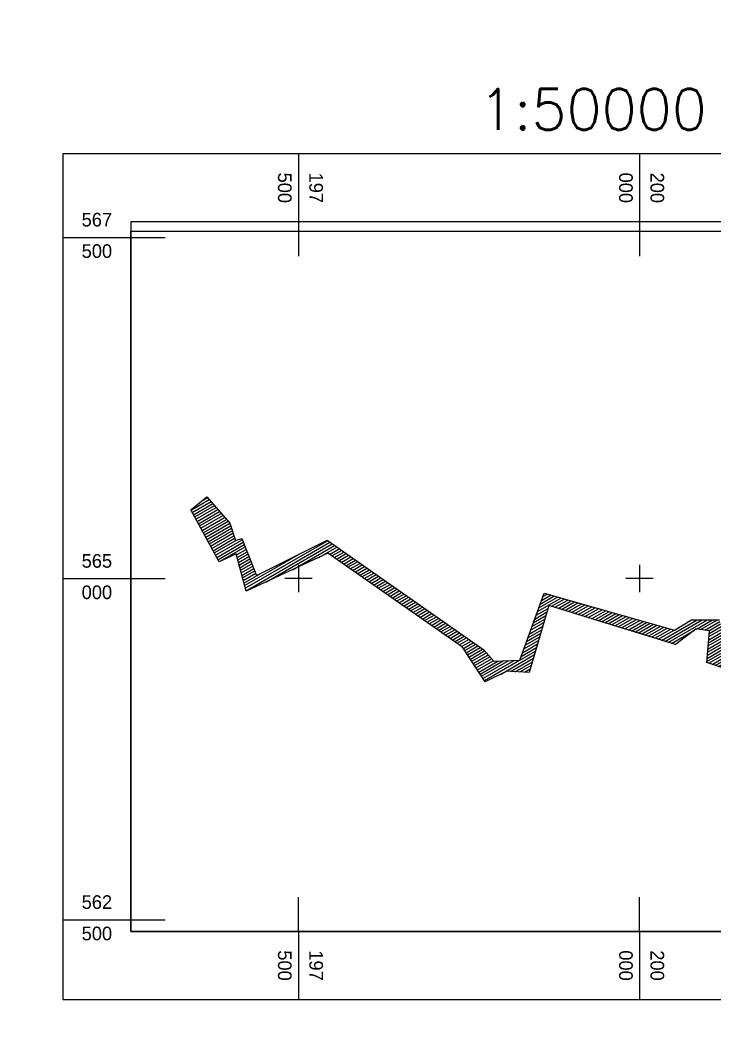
# Model space of a CAD drawing. Header units: metres. Extents: x 196582 to 208442, y 561446 to 572119.
# Drawn here: x 196886.4 to 196988.1, y 563938.6 to 564087.5 of the extents above; entities that cross this region are included whole.
import ezdxf
from ezdxf.enums import TextEntityAlignment as Align

# ---------------------------------------------------------------- set-up
doc = ezdxf.new("R2010")
doc.units = ezdxf.units.M
doc.header["$MEASUREMENT"] = 0
doc.layers.add('M1202', color=7, linetype='Continuous')
doc.layers.add('M1204', color=7, linetype='Continuous')
doc.styles.add('TRHEBTXT', font='simpheb')
doc.styles.add('TXT', font='txt.shx', dxfattribs={"height": 0.9})
picture_1 = doc.add_image_def('image1.ecw', size_in_pixel=(118525, 46520))
picture_2 = doc.add_image_def('image2.jpg', size_in_pixel=(937, 596))

# ---------------------------------------------------------------- blocks, each defined once
blk = doc.blocks.new('TRS-1772022')
at = {"layer": 'M1204'}
h = blk.add_hatch(dxfattribs=at)
h.set_pattern_fill('LINE', color=6, scale=150, angle=30)
h.paths.add_polyline_path([(196710.8, 565505.2), (196829.3, 565599.1), (196996.9, 565405.2), (197037.7, 565278.6), (197084.7, 565292.9), (197193, 565023.4), (197709.9, 565280.6), (198858.4, 564477.6), (198930.9, 564395.3), (199122, 564401.9), (199299.8, 564892.4), (200256.5, 564621.7), (200379.9, 564698.3), (200586.6, 564698.3), (200649.9, 564441.8), (200860, 564401.8), (201598.1, 564278.7), (202753.8, 564327), (203984.8, 564300.2), (203995.5, 564214.2), (202716.2, 564235.7), (202033.5, 564208.9), (201415.3, 564171.3), (200650.8, 564330.9), (200492.2, 564384.8), (200512.5, 564617.5), (200414.6, 564631), (200262.8, 564516.3), (199335.5, 564803.5), (199191.9, 564312.9), (199026.8, 564321.5), (198868.1, 564244.4), (198703, 564497.2), (197716.3, 565185.5), (197117, 564907), (197043.8, 565182.1), (196918.4, 565122.9)])
at = {"layer": 'M1202'}
for p, q in [((197500, 568113.4), (197500, 567613.4)), ((200000, 568113.4), (200000, 567613.4)), ((197500, 567613.4), (197500, 567363.4)), ((200000, 567613.4), (200000, 567363.4)), ((195773, 567500), (196273, 567500)), ((196273, 567500), (196523, 567500)), ((197500, 565100), (197500, 564900)), ((200000, 565100), (200000, 564900)), ((195773, 565000), (196273, 565000)), ((196273, 565000), (196523, 565000)), ((197600, 565000), (197400, 565000)), ((200100, 565000), (199900, 565000)), ((197500, 562415.2), (197500, 562665.2)), ((200000, 562415.2), (200000, 562665.2)), ((195773, 562500), (196273, 562500)), ((196273, 562500), (196523, 562500)), ((197500, 562415.2), (197500, 561915.2)), ((200000, 562415.2), (200000, 561915.2))]:
    blk.add_line(p, q, dxfattribs=at)
for points in [[(195773, 561915.2), (204886, 561915.2), (204886, 568113.4), (195773, 568113.4), (195773, 561915.2)], [(196273, 562415.2), (204386, 562415.2), (204386, 567613.4), (196273, 567613.4), (196273, 562415.2)]]:
    blk.add_lwpolyline(points, dxfattribs=at)
at = {"layer": 'M1204', "color": 6}
for points in [[(196710.8, 565505.2), (196829.3, 565599.1), (196996.9, 565405.2), (197037.7, 565278.6), (197084.7, 565292.9), (197193, 565023.4), (197709.9, 565280.6), (198858.4, 564477.6), (198930.9, 564395.3), (199122, 564401.9), (199299.8, 564892.4), (200256.5, 564621.7), (200379.9, 564698.3), (200586.6, 564698.3)], [(200650.8, 564330.9), (200492.2, 564384.8), (200512.5, 564617.5), (200414.6, 564631), (200262.8, 564516.3), (199335.5, 564803.5), (199191.9, 564312.9), (199026.8, 564321.5), (198868.1, 564244.4), (198703, 564497.2), (197716.3, 565185.5), (197117, 564907), (197043.8, 565182.1), (196918.4, 565122.9), (196710.8, 565505.2)]]:
    blk.add_lwpolyline(points, dxfattribs=at)
at = {"layer": 'M1202', "style": 'TRHEBTXT'}
for s, p in [('500', (197450, 567863.4)), ('000', (199950, 567863.4)), ('500', (197450, 562165.2)), ('000', (199950, 562165.2))]:
    blk.add_text(s, height=100, rotation=270, dxfattribs=at).set_placement(p, align=Align.TOP_CENTER)
for s, p in [('197', (197550, 567863.4)), ('200', (200050, 567863.4)), ('197', (197550, 562165.2)), ('200', (200050, 562165.2))]:
    blk.add_text(s, height=100, rotation=270, dxfattribs=at).set_placement(p, align=Align.BOTTOM_CENTER)
for s, p in [('567', (196023, 567550)), ('565', (196023, 565050)), ('562', (196023, 562550))]:
    blk.add_text(s, height=100, dxfattribs=at).set_placement(p, align=Align.BOTTOM_CENTER)
for s, p in [('500', (196023, 567450)), ('000', (196023, 564950)), ('500', (196023, 562450))]:
    blk.add_text(s, height=100, dxfattribs=at).set_placement(p, align=Align.TOP_CENTER)
at = {"layer": 'M1204', "style": 'TXT'}
blk.add_text('1:50000', height=300, dxfattribs=at).set_placement((198822, 568288.3))
at = {"layer": 'M1204'}
image = blk.add_image(picture_2, insert=(196273, 562415.2), size_in_units=(8064.3, 5129.5), dxfattribs=at)
image.dxf.flags = 7

msp = doc.modelspace()

# ---------------------------------------------------------------- block references
at = {"xscale": 0.02, "yscale": 0.02, "zscale": 0.02}
msp.add_blockref('TRS-1772022', (192977.12, 552705.69), dxfattribs=at)

# ---------------------------------------------------------------- pictures from other files: only their frames are drawn
image = msp.add_image(picture_1, insert=(196589.83, 561446.34), size_in_units=(11852.5, 4652))
image.dxf.flags = 7

doc.saveas('drawing.dxf')
